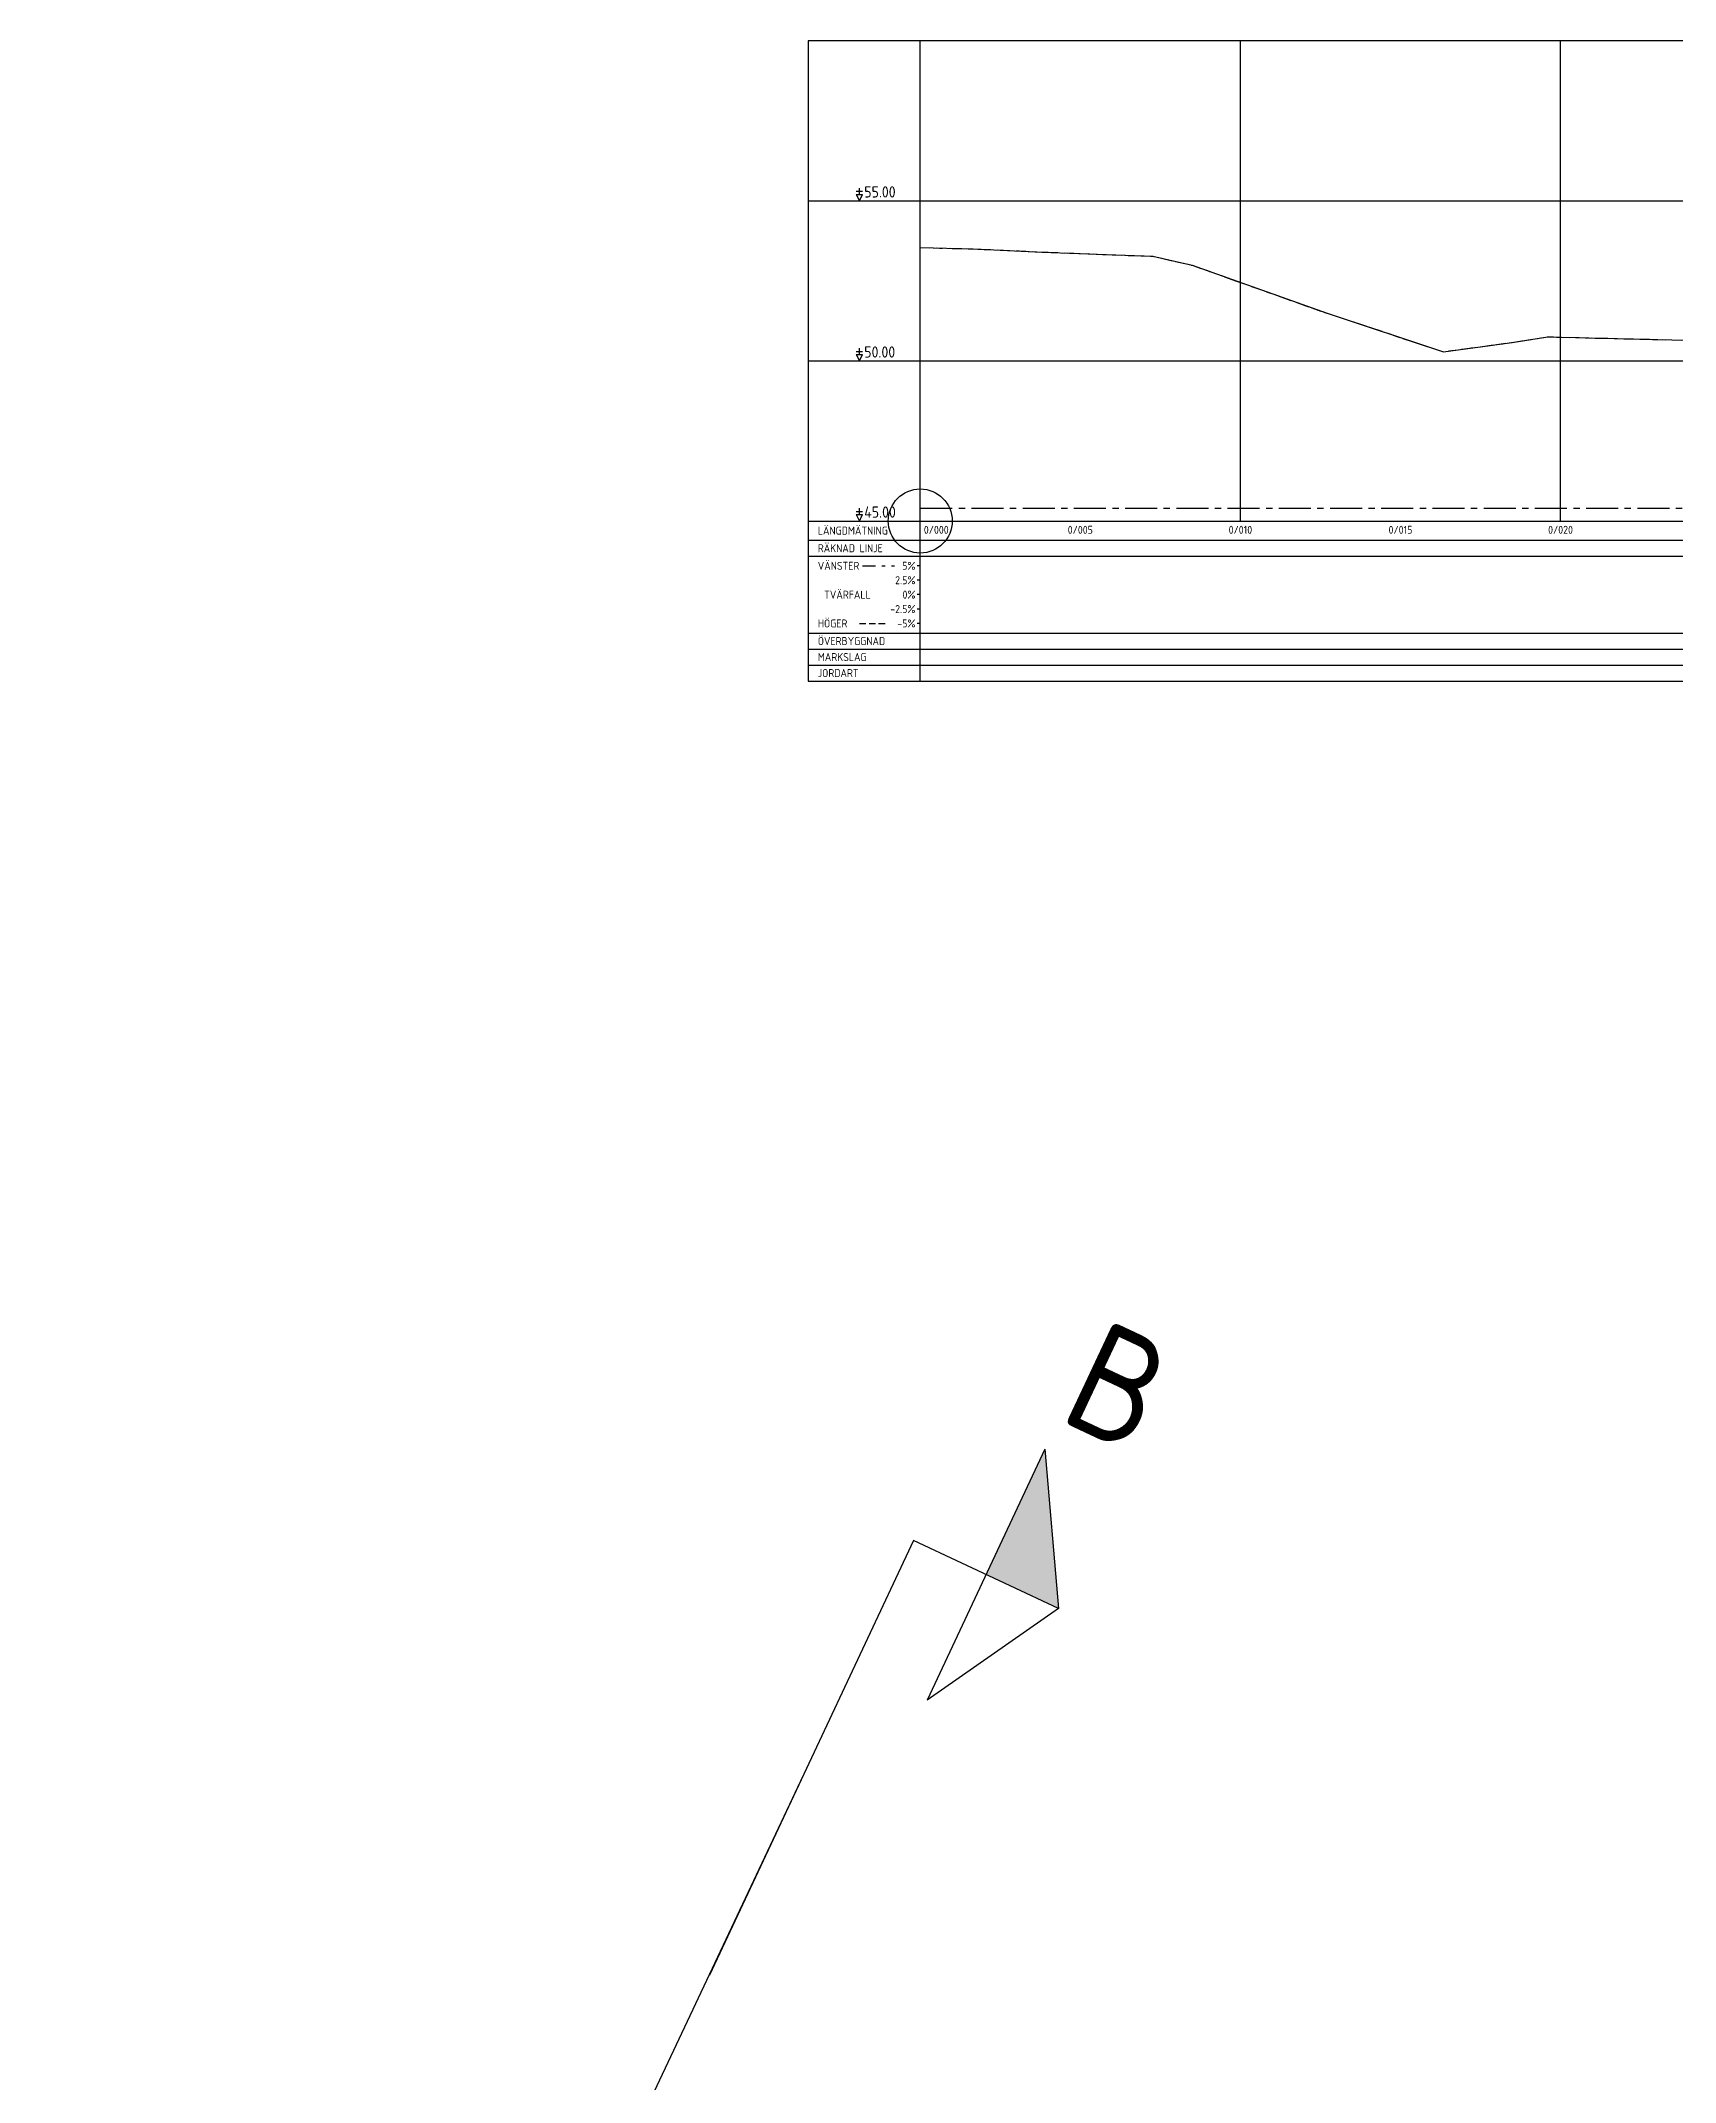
# Model space of a CAD drawing. Header units: metres. Extents: x 166439 to 168621, y 6226863 to 6228959.
# Drawn here: x 168516.4 to 168567.4, y 6228685.8 to 6228749.6 of the extents above; entities that cross this region are included whole.
import ezdxf
from ezdxf.enums import TextEntityAlignment as Align

# ---------------------------------------------------------------- set-up
doc = ezdxf.new("R2010")
doc.units = ezdxf.units.M
doc.header["$LTSCALE"] = 0.1
doc.header["$MEASUREMENT"] = 0
for name, pattern in [('CENTER', [16, 10, -2, 2, -2]), ('DASHED_2', [3, 2, -1]), ('DIVIDE', [10, 4, -2, 0, -2, 0, -2]), ('STRECKAD_3', [5, 3, -2])]:
    doc.linetypes.add(name, pattern=pattern)
doc.layers.get('0').update_dxf_attribs({"linetype": 'CONTINUOUS'})
for name, color, linetype in [('04_mått', 4, 'CONTINUOUS'), ('05_sektion', 7, 'CONTINUOUS'), ('M-36-Formular', 1, 'CONTINUOUS'), ('M-36-Formular_CL', 1, 'CENTER'), ('M-36-Formular_Text', 1, 'CONTINUOUS'), ('M-36-Mark_H', 3, 'DIVIDE'), ('M-36-Mark_V', 1, 'STRECKAD_3'), ('M-36-Ram', 7, 'CONTINUOUS'), ('M-36-Skevning_H', 3, 'DIVIDE'), ('M-36-Skevning_V', 1, 'DASHED_2'), ('M-36-text', 1, 'CONTINUOUS'), ('M-36_Skikt999', 4, 'CONTINUOUS')]:
    doc.layers.add(name, color=color, linetype=linetype)
doc.layers.add('_NovapointLsNode', color=7, linetype='CONTINUOUS', plot=False)
doc.styles.add('ISO', font='iso.shx')
doc.styles.add('P_ISO_25', font='iso.shx', dxfattribs={"height": 4})

# ---------------------------------------------------------------- blocks, each defined once
blk = doc.blocks.new('_snitt2')
for p, q in [((-4.33, 2.5), (0, 5)), ((0, 5), (4.33, 2.5)), ((0, 5), (0, 0)), ((-4.33, 2.5), (4.33, 2.5)), ((0, 0), (15, 0))]:
    blk.add_line(p, q)
blk.add_solid([(-4.33, 2.5), (0, 5), (0, 2.5)])

msp = doc.modelspace()

# ---------------------------------------------------------------- linework, layer by layer
at = {"layer": '04_mått', "color": 3, "flags": 128}
msp.add_lwpolyline([(168540.196, 6228695.412), (168516.385, 6228644.9172)], dxfattribs=at)
at = {"layer": '_NovapointLsNode'}
msp.add_circle((168543.854, 6228734.602), 1, dxfattribs=at)
at = {"layer": 'M-36-Formular'}
for p, q in [((168543.854, 6228734.602), (168543.854, 6228749.602)), ((168543.854, 6228729.602), (168543.854, 6228749.602)), ((168553.854, 6228734.602), (168553.854, 6228749.602)), ((168563.854, 6228734.602), (168563.854, 6228749.602)), ((168540.354, 6228744.602), (168620.6683, 6228744.602)), ((168540.354, 6228739.602), (168620.6683, 6228739.602)), ((168540.354, 6228734.602), (168618.6683, 6228734.602)), ((168540.354, 6228734.002), (168618.6683, 6228734.002)), ((168540.354, 6228733.502), (168618.6683, 6228733.502)), ((168540.354, 6228731.102), (168618.6683, 6228731.102)), ((168540.354, 6228730.602), (168618.6683, 6228730.602)), ((168540.354, 6228730.102), (168618.6683, 6228730.102))]:
    msp.add_line(p, q, dxfattribs=at)
at = {"layer": 'M-36-Formular_CL'}
for p, q in [((168543.854, 6228735.002), (168618.6683, 6228735.002)), ((168543.854, 6228733.202), (168543.754, 6228733.202)), ((168543.854, 6228732.752), (168543.754, 6228732.752)), ((168543.854, 6228732.302), (168543.754, 6228732.302)), ((168543.854, 6228731.852), (168543.754, 6228731.852)), ((168543.854, 6228731.402), (168543.754, 6228731.402))]:
    msp.add_line(p, q, dxfattribs=at)
at = {"layer": 'M-36-Formular_Text'}
for p, q in [((168541.954, 6228744.802), (168541.954, 6228745.002)), ((168541.854, 6228744.902), (168542.054, 6228744.902)), ((168541.854, 6228744.802), (168542.054, 6228744.802)), ((168541.854, 6228744.802), (168541.954, 6228744.602)), ((168541.954, 6228744.602), (168542.054, 6228744.802)), ((168541.854, 6228739.902), (168542.054, 6228739.902)), ((168541.954, 6228739.802), (168541.954, 6228740.002)), ((168541.854, 6228739.802), (168542.054, 6228739.802)), ((168541.854, 6228739.802), (168541.954, 6228739.602)), ((168541.954, 6228739.602), (168542.054, 6228739.802)), ((168541.854, 6228734.902), (168542.054, 6228734.902)), ((168541.854, 6228734.802), (168542.054, 6228734.802)), ((168541.854, 6228734.802), (168541.954, 6228734.602)), ((168541.954, 6228734.802), (168541.954, 6228735.002)), ((168541.954, 6228734.602), (168542.054, 6228734.802))]:
    msp.add_line(p, q, dxfattribs=at)
at = {"layer": 'M-36-Mark_H', "flags": 128}
msp.add_lwpolyline([(168543.854, 6228743.1422), (168545.5102, 6228743.1042), (168547.6476, 6228743.0043), (168547.6489, 6228743.0043), (168551.1147, 6228742.8714), (168552.349, 6228742.5911), (168556.5596, 6228741.0923), (168556.5604, 6228741.0922), (168560.1955, 6228739.8904), (168562.2633, 6228740.1702), (168562.264, 6228740.1702), (168563.4573, 6228740.3547), (168569.4747, 6228740.2079), (168576.5052, 6228740.0192), (168576.5058, 6228740.0191), (168578.3003, 6228739.7223), (168579.7529, 6228739.4957), (168582.8507, 6228740.6208), (168582.8514, 6228740.6209), (168586.5949, 6228741.9386), (168587.0079, 6228742.1644), (168587.0085, 6228742.1648), (168587.4191, 6228742.2712), (168587.42, 6228742.2711), (168587.9302, 6228742.2527), (168587.9307, 6228742.2527), (168592.4397, 6228742.1222), (168593.5358, 6228742.1282), (168593.5369, 6228742.1282), (168593.854, 6228742.1232), (168596.7406, 6228742.0779), (168600.2681, 6228742.0225), (168600.2689, 6228742.0225), (168603.854, 6228741.9538), (168607.4846, 6228741.8843), (168608.2093, 6228741.87), (168608.2104, 6228741.8699), (168608.3813, 6228741.8743), (168609.5121, 6228741.845), (168609.5143, 6228741.845), (168613.854, 6228741.7368), (168615.5242, 6228741.6951), (168617.7891, 6228741.5894), (168618.6683, 6228741.5699)], dxfattribs=at)
at = {"layer": 'M-36-Mark_V', "flags": 128}
msp.add_lwpolyline([(168543.854, 6228743.1422), (168545.5102, 6228743.1042), (168547.6476, 6228743.0043), (168547.6489, 6228743.0043), (168551.1147, 6228742.8714), (168552.349, 6228742.5911), (168556.5596, 6228741.0923), (168556.5604, 6228741.0922), (168560.1955, 6228739.8904), (168562.2633, 6228740.1702), (168562.264, 6228740.1702), (168563.4573, 6228740.3547), (168569.4747, 6228740.2079), (168576.5052, 6228740.0192), (168576.5058, 6228740.0191), (168578.3003, 6228739.7223), (168579.7529, 6228739.4957), (168582.8507, 6228740.6208), (168582.8514, 6228740.6209), (168586.5949, 6228741.9386), (168587.0079, 6228742.1644), (168587.0085, 6228742.1648), (168587.4191, 6228742.2712), (168587.42, 6228742.2711), (168587.9302, 6228742.2527), (168587.9307, 6228742.2527), (168592.4397, 6228742.1222), (168593.5358, 6228742.1282), (168593.5369, 6228742.1282), (168593.854, 6228742.1232), (168596.7406, 6228742.0779), (168600.2681, 6228742.0225), (168600.2689, 6228742.0225), (168603.854, 6228741.9538), (168607.4846, 6228741.8843), (168608.2093, 6228741.87), (168608.2104, 6228741.8699), (168608.3813, 6228741.8743), (168609.5121, 6228741.845), (168609.5143, 6228741.845), (168613.854, 6228741.7368), (168615.5242, 6228741.6951), (168617.7891, 6228741.5894), (168618.6683, 6228741.5699)], dxfattribs=at)
at = {"layer": 'M-36-Ram'}
msp.add_lwpolyline([(168540.354, 6228729.602), (168620.6683, 6228729.602), (168620.6683, 6228749.602), (168540.354, 6228749.602)], close=True, dxfattribs=at)
at = {"layer": 'M-36-Skevning_H'}
msp.add_line((168542.054, 6228733.202), (168543.054, 6228733.202), dxfattribs=at)
at = {"layer": 'M-36-Skevning_V'}
msp.add_line((168541.954, 6228731.402), (168542.854, 6228731.402), dxfattribs=at)
at = {"layer": 'M-36_Skikt999', "flags": 128}
msp.add_lwpolyline([(168543.854, 6228743.1422), (168545.5102, 6228743.1042), (168547.6476, 6228743.0043), (168547.6489, 6228743.0043), (168551.1147, 6228742.8714), (168552.349, 6228742.5911), (168556.5596, 6228741.0923), (168556.5604, 6228741.0922), (168560.1955, 6228739.8904), (168562.2633, 6228740.1702), (168562.264, 6228740.1702), (168563.4573, 6228740.3547), (168569.4747, 6228740.2079)], dxfattribs=at)

# ---------------------------------------------------------------- block references
at = {"layer": '05_sektion', "rotation": 244.8458079086111}
msp.add_blockref('_snitt2', (168543.6434, 6228702.7534), dxfattribs=at)

# ---------------------------------------------------------------- texts
at = {"layer": '05_sektion', "style": 'ISO'}
msp.add_text('B', height=3.5, rotation=334.845808, dxfattribs=at).set_placement((168548.1014, 6228706.5514))
at = {"layer": 'M-36-Formular_Text', "style": 'P_ISO_25'}
for s, p in [('55.00', (168542.104, 6228744.602)), ('50.00', (168542.104, 6228739.602)), ('45.00', (168542.104, 6228734.602))]:
    msp.add_text(s, height=0.35, dxfattribs=at).set_placement(p, align=Align.BOTTOM_LEFT)
for s, p in [('RÄKNAD LINJE', (168540.654, 6228733.752)), ('VÄNSTER', (168540.654, 6228733.202)), ('TVÄRFALL', (168540.854, 6228732.302)), ('HÖGER', (168540.654, 6228731.402)), ('ÖVERBYGGNAD', (168540.654, 6228730.852)), ('MARKSLAG', (168540.654, 6228730.352)), ('JORDART', (168540.654, 6228729.852))]:
    msp.add_text(s, height=0.25, dxfattribs=at).set_placement(p, align=Align.MIDDLE_LEFT)
for s, p in [('2.5%', (168543.704, 6228732.752)), ('5%', (168543.704, 6228733.202)), ('0%', (168543.704, 6228732.302)), ('-2.5%', (168543.704, 6228731.852)), ('-5%', (168543.704, 6228731.402))]:
    msp.add_text(s, height=0.25, dxfattribs=at).set_placement(p, align=Align.MIDDLE_RIGHT)
at = {"layer": 'M-36-text', "style": 'P_ISO_25'}
msp.add_text('LÄNGDMÄTNING', height=0.25, dxfattribs=at).set_placement((168540.654, 6228734.302), align=Align.MIDDLE_LEFT)
for s, p in [('0/000', (168544.354, 6228734.202)), ('0/005', (168548.854, 6228734.202)), ('0/010', (168553.854, 6228734.202)), ('0/015', (168558.854, 6228734.202)), ('0/020', (168563.854, 6228734.202))]:
    msp.add_text(s, height=0.25, dxfattribs=at).set_placement(p, align=Align.CENTER)

doc.saveas('drawing.dxf')
